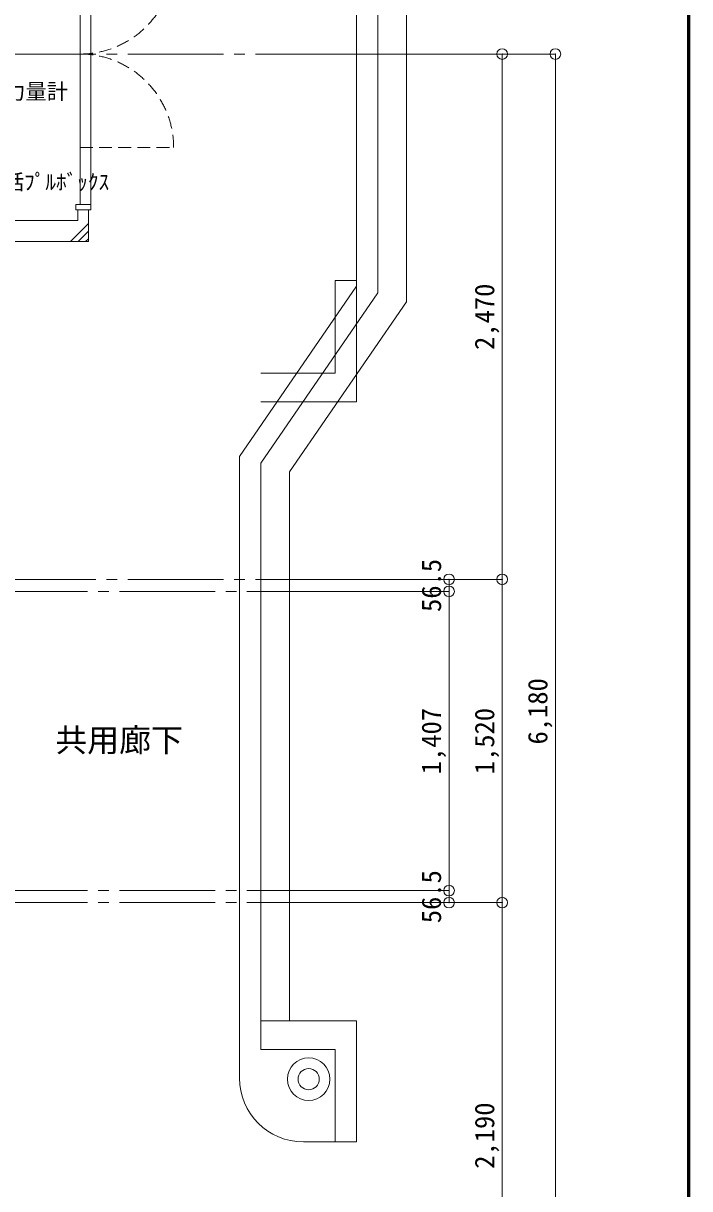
# Model space of a CAD drawing. Units: millimetres at full size, sheet at 1:50. Extents: x -9674 to 9699, y -6794 to 6791.
# Drawn here: x 6566 to 9699, y -1492 to 3987 of the extents above; entities that cross this region are included whole.
import ezdxf
from ezdxf.enums import TextEntityAlignment as Align

# ---------------------------------------------------------------- set-up
doc = ezdxf.new("R2010")
doc.units = ezdxf.units.MM
doc.header["$LTSCALE"] = 50
doc.header["$PDMODE"] = 32
doc.header["$PDSIZE"] = 50
doc.linetypes.add('CHAIN2', pattern=[12, 9, -1, 1, -1])
doc.linetypes.add('DASHED1', pattern=[1.8, 1.2, -0.6])
for name, color, linetype, lineweight in [('0-0_図面枠', 7, 'Continuous', 9), ('1-0_芯', 134, 'CHAIN2', 9), ('1-1_躯体', 134, 'Continuous', 9), ('1-3_建具', 134, 'Continuous', 9), ('1-6_ﾊﾞﾙｺﾆｰ・階段', 134, 'Continuous', 9), ('1-8_ハッチ', 134, 'Continuous', 9), ('1-B_寸法', 134, 'Continuous', 9), ('2-E', 2, 'Continuous', 35), ('3-E', 3, 'Continuous', 35)]:
    doc.layers.add(name, color=color, linetype=linetype, lineweight=lineweight)
doc.layers.add('1-A_文字', color=134, linetype='Continuous')
doc.styles.add('ＭＳ ゴシック', font='')
doc.styles.get('ＭＳ ゴシック').set_extended_font_data('MS Gothic')

msp = doc.modelspace()

# ---------------------------------------------------------------- linework, layer by layer
at = {"layer": '0-0_図面枠'}
for p, q in [((9688.35, -6783.35), (9688.35, 6780.85)), ((9690.11, -6785.11), (9690.11, 6782.61)), ((9691.87, -6786.88), (9691.87, 6784.38)), ((9693.64, 6786.14), (9693.64, -6788.64)), ((9695.4, -6790.4), (9695.4, 6787.9)), ((9697.16, -6792.16), (9697.16, 6789.66))]:
    msp.add_line(p, q, dxfattribs=at)
msp.add_lwpolyline([(9698.92, -6793.93), (9698.92, 6791.43), (-9673.92, 6791.43)], dxfattribs=at)
at = {"layer": '1-0_芯'}
for p, q in [((-8542.5, 3842.91), (8067.5, 3842.91)), ((-8542.5, 1372.91), (8067.5, 1372.91)), ((8067.5, 1316.41), (5197.5, 1316.41)), ((8067.5, -90.59), (5197.5, -90.59)), ((8067.5, -147.09), (1897.5, -147.09))]:
    msp.add_line(p, q, dxfattribs=at)
at = {"layer": '1-1_躯体'}
for p, q in [((6822.5, 3110.91), (6822.5, 3060.91)), ((6822.5, 3110.91), (6872.5, 3110.91)), ((6872.5, 3110.91), (6872.5, 2960.91)), ((6463.57, 3060.91), (6822.5, 3060.91)), ((6357.5, 2960.91), (6872.5, 2960.91))]:
    msp.add_line(p, q, dxfattribs=at)
at = {"layer": '1-3_建具'}
for p, q in [((6832.5, 3135.91), (6832.5, 4549.91)), ((6882.5, 4549.91), (6882.5, 3135.91)), ((6812.5, 3135.91), (6812.5, 3110.91)), ((6882.5, 3135.91), (6812.5, 3135.91))]:
    msp.add_line(p, q, dxfattribs=at)
at = {"layer": '1-3_建具', "linetype": 'DASHED1'}
msp.add_line((6832.5, 3402.91), (7272.5, 3402.91), dxfattribs=at)
at = {"layer": '1-3_建具'}
msp.add_lwpolyline([(6812.5, 3110.91), (6882.5, 3110.91), (6882.5, 3135.91)], dxfattribs=at)
at = {"layer": '1-3_建具', "linetype": 'DASHED1'}
for centre, start, end in [((6832.5, 4282.91), 270, 0), ((6832.5, 3402.91), 0, 90)]:
    msp.add_arc(centre, 440, start, end, dxfattribs=at)
at = {"layer": '1-6_ﾊﾞﾙｺﾆｰ・階段'}
for p, q in [((8132.5, 4465.55), (8132.5, 2750.9)), ((8232.5, 4465.55), (8232.5, 2719.84)), ((8367.5, 4465.55), (8367.5, 2677.91)), ((7582.5, 1950.9), (8132.5, 2750.9)), ((7682.5, 1919.84), (8232.5, 2719.84)), ((7817.5, 1877.91), (8367.5, 2677.91)), ((7582.5, -972.09), (7582.5, 1950.9)), ((7682.5, 1919.84), (7682.5, -837.09)), ((7817.5, 1877.91), (7817.5, -702.09)), ((7882.5, -1272.09), (8032.5, -1272.09))]:
    msp.add_line(p, q, dxfattribs=at)
for radius in [100, 50]:
    msp.add_circle((7907.5, -977.09), radius, dxfattribs=at)
msp.add_arc((7882.5, -972.09), 300, 180, 270, dxfattribs=at)
at = {"layer": '1-8_ハッチ'}
for p, q in [((6787.97, 2960.91), (6872.5, 3045.44)), ((6823.33, 2960.91), (6872.5, 3010.09)), ((6858.68, 2960.91), (6872.5, 2974.73))]:
    msp.add_line(p, q, dxfattribs=at)
at = {"layer": '1-B_寸法'}
for p, q in [((8067.5, 3842.91), (9067.5, 3842.91)), ((8817.5, 1372.91), (8817.5, 3842.91)), ((9067.5, -2337.09), (9067.5, 3842.91)), ((7682.5, 2342.91), (8032.5, 2342.91)), ((8067.5, 1372.91), (8817.5, 1372.91)), ((8567.5, 1372.91), (8567.5, 1316.41)), ((8817.5, -147.09), (8817.5, 1372.91)), ((8067.5, 1316.41), (8567.5, 1316.41)), ((8067.5, -90.59), (8567.5, -90.59)), ((8067.5, -147.09), (8817.5, -147.09)), ((8817.5, -2337.09), (8817.5, -147.09)), ((7682.5, -702.09), (8132.5, -702.09)), ((8132.5, -702.09), (8132.5, -1272.09))]:
    msp.add_line(p, q, dxfattribs=at)
for points in [[(7682.5, 2207.91), (8132.5, 2207.91), (8132.5, 2777.91)], [(8032.5, 2342.91), (8032.5, 2777.91), (8132.5, 2777.91)], [(8567.5, 1316.41), (8567.5, -90.59), (8567.5, -147.09)], [(7682.5, -837.09), (8032.5, -837.09), (8032.5, -1272.09), (8132.5, -1272.09)]]:
    msp.add_lwpolyline(points, dxfattribs=at)
for p in [(8817.5, 3842.91), (9067.5, 3842.91), (8567.5, 1372.91), (8817.5, 1372.91), (8567.5, 1316.41), (8567.5, -90.59), (8567.5, -147.09), (8817.5, -147.09)]:
    msp.add_point(p, dxfattribs=at)

# ---------------------------------------------------------------- texts
at = {"layer": '1-A_文字', "style": 'ＭＳ ゴシック'}
msp.add_text('共用廊下', height=110, dxfattribs=at).set_placement((6716.24, 529.26), align=Align.BOTTOM_LEFT)
at = {"layer": '1-B_寸法', "style": 'ＭＳ ゴシック'}
for s, p in [('2,470', (8807.5, 2451.66)), ('56.5', (8557.5, 1219.66)), ('6,180', (9057.5, 596.66)), ('1,407', (8557.5, 456.66)), ('1,520', (8807.5, 456.66)), ('56.5', (8557.5, -243.84)), ('2,190', (8807.5, -1398.34))]:
    msp.add_text(s, height=91.64, rotation=90, dxfattribs=at).set_placement(p, align=Align.BOTTOM_LEFT)
at = {"layer": '2-E', "color": 7, "style": 'ＭＳ ゴシック'}
msp.add_text('電力量計', height=73.31, dxfattribs=at).set_placement((6376.02, 3608.27), align=Align.BOTTOM_LEFT)
at = {"layer": '3-E', "color": 7, "style": 'ＭＳ ゴシック'}
msp.add_text('電話ﾌﾟﾙﾎﾞｯｸｽ', height=73.31, dxfattribs=at).set_placement((6369.43, 3182.7), align=Align.BOTTOM_LEFT)

doc.saveas('drawing.dxf')
